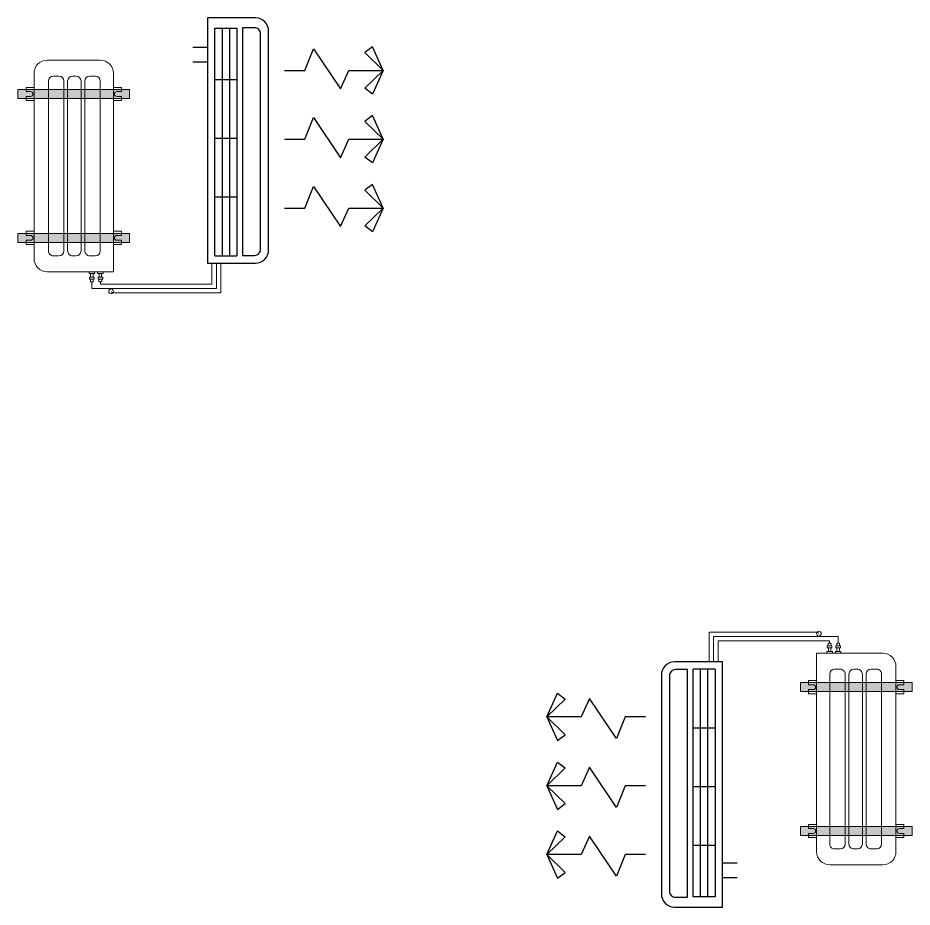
# Model space of a CAD drawing. Header units: millimetres. Extents: x 2773669 to 2919208, y -67651 to -3984.
# Drawn here: x 2778410 to 2781452, y -44128 to -41102 of the extents above; entities that cross this region are included whole.
import ezdxf

# ---------------------------------------------------------------- set-up
doc = ezdxf.new("R2010")
doc.units = ezdxf.units.MM
doc.header["$MEASUREMENT"] = 0
for name, color, linetype in [('AIR', 7, 'Continuous'), ('AIR-00', 8, 'Continuous'), ('AIR-03', 30, 'Continuous')]:
    doc.layers.add(name, color=color, linetype=linetype)
for name, color, linetype, lineweight in [('Condensate Pipe', 5, 'Continuous', 5), ('Exterior walls_Pen_No__1', 7, 'Continuous', 5), ('Gas Pipe', 81, 'Continuous', 5), ('Liquid Pipe', 14, 'Continuous', 5)]:
    doc.layers.add(name, color=color, linetype=linetype, lineweight=lineweight)
doc.layers.add('Exterior walls_Pen_No__119', color=7, linetype='Continuous', lineweight=5, true_color=0xdecbcb)

# ---------------------------------------------------------------- blocks, each defined once
blk = doc.blocks.new('CARRIER-W18-24 (FCD)')
at = {"layer": 'AIR-00'}
for p, q in [((-0.4747, -0.025), (-0.4747, -0.1)), ((-0.2747, -0.025), (-0.2747, -0.1)), ((-0.0747, -0.025), (-0.0747, -0.1)), ((0.1253, -0.025), (0.1253, -0.1)), ((0.3003, -0.05), (-0.4747, -0.05)), ((0.3003, -0.075), (-0.4747, -0.075)), ((0.3003, -0.1), (-0.4747, -0.1))]:
    blk.add_line(p, q, dxfattribs=at)
for points in [[(-0.4747, -0.025), (0.3003, -0.025), (0.3003, -0.1)], [(-0.3125, -0.2615), (-0.3125, -0.3311), (-0.2389, -0.3603), (-0.3755, -0.4524), (-0.3125, -0.4813), (-0.3125, -0.598)], [(-0.0781, -0.2615), (-0.0781, -0.3311), (-0.0045, -0.3603), (-0.1411, -0.4524), (-0.0781, -0.4813), (-0.0781, -0.598)], [(0.1563, -0.2615), (0.1563, -0.3311), (0.2299, -0.3603), (0.0933, -0.4524), (0.1563, -0.4813), (0.1563, -0.598)]]:
    blk.add_lwpolyline(points, dxfattribs=at)
blk.add_lwpolyline([(-0.4529, -0.1805), (0.2812, -0.1805, 0.414214), (0.3016, -0.1601), (0.3016, -0.1193), (-0.4733, -0.1193), (-0.4733, -0.1601, 0.414214)], format="xyb", close=True, dxfattribs=at)
for points in [[(-0.3734, -0.5351), (-0.3125, -0.598), (-0.3933, -0.5612)], [(-0.2516, -0.5351), (-0.3125, -0.598), (-0.2317, -0.5612)], [(-0.139, -0.5351), (-0.0781, -0.598), (-0.1589, -0.5612)], [(-0.0172, -0.5351), (-0.0781, -0.598), (0.0026, -0.5612)], [(0.0953, -0.5351), (0.1563, -0.598), (0.0755, -0.5612)], [(0.2172, -0.5351), (0.1563, -0.598), (0.237, -0.5612)]]:
    blk.add_lwpolyline(points, close=True, dxfattribs=at)
at = {"layer": 'AIR-03'}
for p, q in [((0.185, 0.05), (0.185, 0)), ((0.235, 0.05), (0.235, 0)), ((0.335, 0), (-0.5, 0)), ((-0.5, 0), (-0.5, -0.163))]:
    blk.add_line(p, q, dxfattribs=at)
blk.add_lwpolyline([(-0.5, 0), (-0.5, -0.163, 0.414214), (-0.455, -0.208), (0.29, -0.208, 0.414214), (0.335, -0.163), (0.335, 0)], format="xyb", dxfattribs=at)
blk = doc.blocks.new('NJS12')
at = {"layer": 'Exterior walls_Pen_No__119', "linetype": 'Continuous', "lineweight": 0, "true_color": 0xeee4e4}
for points in [[(-251.9, 55), (-252, -325), (-282.5, -325), (-282.5, 55)], [(237.5, 55), (237.5, -325), (207, -325), (206.9, 55)]]:
    blk.add_hatch(color=254, dxfattribs=at).paths.add_polyline_path(points)
at = {"color": 3, "lineweight": 13}
for p, q in [((-337.5, 0), (337.5, 0)), ((337.5, 0), (337.5, -225)), ((-382.5, -225), (-382.5, -45)), ((292.5, -270), (-337.5, -270))]:
    blk.add_line(p, q, dxfattribs=at)
at = {"color": 3}
for p, q in [((266.9, -45), (-311.8, -45)), ((-328.1, -61.3), (-328.1, -80.8)), ((283.2, -80.8), (283.2, -61.3)), ((-311.8, -97.1), (266.9, -97.1)), ((-311.8, -110.2), (266.9, -110.2)), ((-328.1, -139.5), (-328.1, -126.5)), ((283.2, -126.5), (283.2, -139.5)), ((266.9, -155.8), (-311.8, -155.8)), ((-311.8, -168.9), (266.9, -168.9)), ((-328.1, -204.8), (-328.1, -185.2)), ((283.2, -185.2), (283.2, -204.8)), ((266.9, -221.1), (-311.8, -221.1))]:
    blk.add_line(p, q, dxfattribs=at)
for points in [[(-244.6, 0), (-244.6, 27.1), (-258.9, 27.1), (-258.9, 11.8, -1), (-275.6, 11.8), (-275.6, 27.1), (-289.9, 27.1), (-289.9, 0)], [(244.9, 0), (244.9, 27.1), (230.6, 27.1), (230.6, 11.8, -1), (213.9, 11.8), (213.9, 27.1), (199.6, 27.1), (199.6, 0)], [(337.5, -35), (341, -35, -0.414214), (343.9, -37.9), (343.9, -51.1, -0.414214), (341, -54), (337.5, -54)], [(337.5, -64), (341, -64, -0.414214), (343.9, -66.9), (343.9, -80.1, -0.414214), (341, -83), (337.5, -83)], [(-244.6, -270), (-244.6, -297.2), (-258.9, -297.2), (-258.9, -281.9, 1), (-275.6, -281.9), (-275.6, -297.2), (-289.9, -297.2), (-289.9, -270)], [(244.9, -270), (244.9, -297.2), (230.6, -297.2), (230.6, -281.9, 1), (213.9, -281.9), (213.9, -297.2), (199.6, -297.2), (199.6, -270)]]:
    blk.add_lwpolyline(points, format="xyb", dxfattribs=at)
for points in [[(343.9, -40.4), (355.9, -40.4), (355.9, -48.6), (343.9, -48.6)], [(355.9, -36.6), (362.7, -36.6), (362.7, -52.4), (355.9, -52.4)], [(343.9, -69.4), (355.9, -69.4), (355.9, -77.6), (343.9, -77.6)], [(355.9, -65.6), (362.7, -65.6), (362.7, -81.4), (355.9, -81.4)]]:
    blk.add_lwpolyline(points, close=True, dxfattribs=at)
for points in [[(362.7, -39.6), (368.9, -39.6, -0.414214), (371.7, -42.4), (371.7, -46.6, -0.414214), (368.9, -49.4), (362.7, -49.4)], [(362.7, -68.6), (368.9, -68.6, -0.414214), (371.7, -71.4), (371.7, -75.6, -0.414214), (368.9, -78.4), (362.7, -78.4)]]:
    blk.add_lwpolyline(points, format="xyb", close=True, dxfattribs=at)
at = {"color": 3, "lineweight": 13}
for centre, start, end in [((-337.5, -45), 90, 180), ((-337.5, -225), 180, 270), ((292.5, -225), 270, 0)]:
    blk.add_arc(centre, 45, start, end, dxfattribs=at)
at = {"color": 3}
for centre, start, end in [((-311.8, -61.3), 90, 180), ((266.9, -61.3), 0, 90), ((-311.8, -80.8), 180, 270), ((266.9, -80.8), 270, 360), ((-311.8, -126.5), 90, 180), ((266.9, -126.5), 0, 90), ((-311.8, -139.5), 180, 270), ((266.9, -139.5), 270, 360), ((-311.8, -185.2), 90, 180), ((266.9, -185.2), 0, 90), ((-311.8, -204.8), 180, 270), ((266.9, -204.8), 270, 360)]:
    blk.add_arc(centre, 16.3, start, end, dxfattribs=at)
at = {"layer": 'Exterior walls_Pen_No__1', "color": 7, "linetype": 'Continuous', "lineweight": 5, "flags": 128}
for points in [[(-251.9, 55), (-252, -325), (-282.5, -325), (-282.5, 55)], [(237.5, 55), (237.5, -325), (207, -325), (206.9, 55)]]:
    blk.add_lwpolyline(points, close=True, dxfattribs=at)

msp = doc.modelspace()

# ---------------------------------------------------------------- linework, layer by layer
at = {"layer": 'Condensate Pipe'}
for points in [[(2779100.59709, -41936.67612), (2779100.59709, -42037.84583), (2778730.19401, -42037.84583), (2778730.19401, -42032.84583)], [(2780762.24992, -43293.02277), (2780762.24992, -43191.85306), (2781132.65299, -43191.85306), (2781132.65299, -43196.85306)]]:
    msp.add_lwpolyline(points, dxfattribs=at)
for centre in [(2778727.63952, -42032.50725), (2781135.20749, -43197.19164)]:
    msp.add_circle(centre, 8, dxfattribs=at)
at = {"layer": 'Gas Pipe'}
for points in [[(2779085.59709, -41936.67612), (2779085.59709, -42022.84583), (2778662.1011, -42022.84583), (2778662.1011, -42000.04286)], [(2780777.24992, -43293.02277), (2780777.24992, -43206.85306), (2781200.7459, -43206.85306), (2781200.7459, -43229.65603)]]:
    msp.add_lwpolyline(points, dxfattribs=at)
at = {"layer": 'Liquid Pipe'}
for points in [[(2779070.59709, -41936.67612), (2779070.59709, -42007.84583), (2778691.0931, -42007.84583), (2778691.02016, -42000.04286)], [(2780792.24992, -43293.02277), (2780792.24992, -43221.85306), (2781171.7539, -43221.85306), (2781171.82684, -43229.65603)]]:
    msp.add_lwpolyline(points, dxfattribs=at)

# ---------------------------------------------------------------- block references
at = {"layer": 'AIR', "xscale": 999.5108336315826, "yscale": 999.5108336315826, "zscale": 999.5108336315826}
for p, rotation in [((2779055.59709, -41436.9207), 90), ((2780807.24992, -43792.77819), 270)]:
    msp.add_blockref('CARRIER-W18-24 (FCD)', p, dxfattribs=dict(at, rotation=rotation))
at = {"layer": 'Liquid Pipe', "lineweight": 13}
for p, rotation in [((2778735.52415, -41628.30941), 270), ((2781127.32285, -43601.38947), 89.99999999999999)]:
    msp.add_blockref('NJS12', p, dxfattribs=dict(at, rotation=rotation))

doc.saveas('drawing.dxf')
